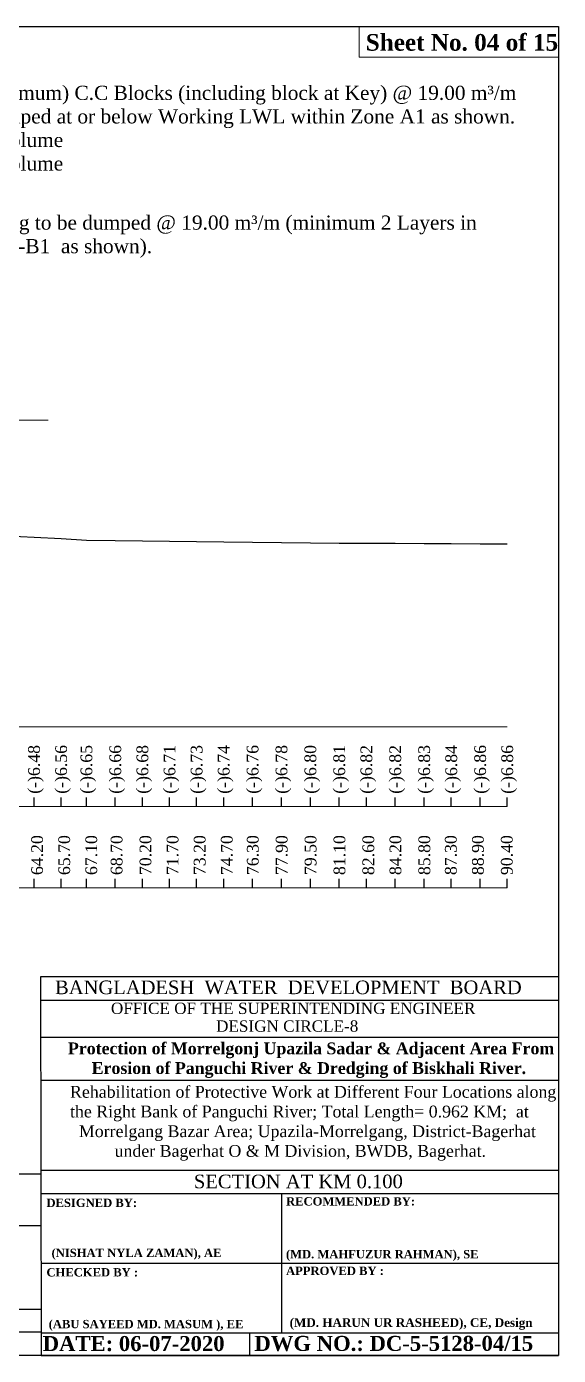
# Model space of a CAD drawing. Header units: metres. Extents: x -2434 to 11656, y -15288 to 8109.
# Drawn here: x 2615 to 2644.4, y -11693 to -11619.4 of the extents above; entities that cross this region are included whole.
import ezdxf
from ezdxf.enums import TextEntityAlignment as Align

# ---------------------------------------------------------------- set-up
doc = ezdxf.new("R2010")
doc.units = ezdxf.units.M
doc.layers.add('LINE', color=7, linetype='Continuous')
doc.styles.add('Kazi_T_H', font='timesbd.ttf')
doc.styles.get("Standard").update_dxf_attribs({"font": 'times.ttf'})

msp = doc.modelspace()

# ---------------------------------------------------------------- linework, layer by layer
at = {"color": 0, "lineweight": 18, "ltscale": 0.18}
for p, q in [((2542.493162, -11658.171464), (2641.589907, -11658.171464)), ((2542.493162, -11662.598086), (2641.589907, -11662.575417)), ((2542.493012, -11667.076714), (2641.589907, -11667.076714))]:
    msp.add_line(p, q, dxfattribs=at)
at = {"color": 0, "lineweight": -2}
for p, q in [((2615.389907, -11662.577291), (2615.389907, -11662.077291)), ((2615.389907, -11662.577291), (2615.389907, -11662.077291)), ((2616.889907, -11662.577291), (2616.889907, -11662.077291)), ((2616.889907, -11662.577291), (2616.889907, -11662.077291)), ((2618.289907, -11662.577291), (2618.289907, -11662.077291)), ((2618.289907, -11662.577291), (2618.289907, -11662.077291)), ((2619.889907, -11662.577291), (2619.889907, -11662.077291)), ((2619.889907, -11662.577291), (2619.889907, -11662.077291)), ((2621.389907, -11662.577291), (2621.389907, -11662.077291)), ((2621.389907, -11662.577291), (2621.389907, -11662.077291)), ((2622.889907, -11662.577291), (2622.889907, -11662.077291)), ((2622.889907, -11662.577291), (2622.889907, -11662.077291)), ((2624.389907, -11662.577291), (2624.389907, -11662.077291)), ((2624.389907, -11662.577291), (2624.389907, -11662.077291)), ((2625.889907, -11662.577291), (2625.889907, -11662.077291)), ((2625.889907, -11662.577291), (2625.889907, -11662.077291)), ((2627.489907, -11662.577291), (2627.489907, -11662.077291)), ((2627.489907, -11662.577291), (2627.489907, -11662.077291)), ((2629.089907, -11662.577291), (2629.089907, -11662.077291)), ((2629.089907, -11662.577291), (2629.089907, -11662.077291)), ((2630.689907, -11662.577291), (2630.689907, -11662.077291)), ((2630.689907, -11662.577291), (2630.689907, -11662.077291)), ((2632.289907, -11662.577291), (2632.289907, -11662.077291)), ((2632.289907, -11662.577291), (2632.289907, -11662.077291)), ((2633.789907, -11662.577291), (2633.789907, -11662.077291)), ((2633.789907, -11662.577291), (2633.789907, -11662.077291)), ((2635.389907, -11662.577291), (2635.389907, -11662.077291)), ((2635.389907, -11662.577291), (2635.389907, -11662.077291)), ((2636.989907, -11662.577291), (2636.989907, -11662.077291)), ((2636.989907, -11662.577291), (2636.989907, -11662.077291)), ((2638.489907, -11662.577291), (2638.489907, -11662.077291)), ((2638.489907, -11662.577291), (2638.489907, -11662.077291)), ((2640.089907, -11662.577291), (2640.089907, -11662.077291)), ((2640.089907, -11662.577291), (2640.089907, -11662.077291)), ((2641.589907, -11662.577291), (2641.589907, -11662.077291)), ((2641.589907, -11662.577291), (2641.589907, -11662.077291)), ((2615.389907, -11667.076714), (2615.389907, -11666.576714)), ((2616.889907, -11667.076714), (2616.889907, -11666.576714)), ((2618.289907, -11667.076714), (2618.289907, -11666.576714)), ((2619.889907, -11667.076714), (2619.889907, -11666.576714)), ((2621.389907, -11667.076714), (2621.389907, -11666.576714)), ((2622.889907, -11667.076714), (2622.889907, -11666.576714)), ((2624.389907, -11667.076714), (2624.389907, -11666.576714)), ((2625.889907, -11667.076714), (2625.889907, -11666.576714)), ((2627.489907, -11667.076714), (2627.489907, -11666.576714)), ((2629.089907, -11667.076714), (2629.089907, -11666.576714)), ((2630.689907, -11667.076714), (2630.689907, -11666.576714)), ((2632.289907, -11667.076714), (2632.289907, -11666.576714)), ((2633.789907, -11667.076714), (2633.789907, -11666.576714)), ((2635.389907, -11667.076714), (2635.389907, -11666.576714)), ((2636.989907, -11667.076714), (2636.989907, -11666.576714)), ((2638.489907, -11667.076714), (2638.489907, -11666.576714)), ((2640.089907, -11667.076714), (2640.089907, -11666.576714)), ((2641.589907, -11667.076714), (2641.589907, -11666.576714))]:
    msp.add_line(p, q, dxfattribs=at)
at = {"color": 0, "linetype": 'Continuous', "lineweight": -3, "ltscale": 0.5}
msp.add_line((2615.776525, -11692.957383), (2644.424759, -11692.957383), dxfattribs=at)
at = {"color": 6, "linetype": 'Continuous', "lineweight": -3, "ltscale": 0.5}
msp.add_lwpolyline([(2613.890057, -11647.605655), (2615.390057, -11647.675655), (2616.890057, -11647.755655), (2618.290057, -11647.845655), (2619.890057, -11647.855655), (2621.390057, -11647.875655), (2622.890057, -11647.905655), (2624.390057, -11647.925655), (2625.890057, -11647.935655), (2627.490057, -11647.955655), (2629.090057, -11647.975655), (2630.690057, -11647.995655), (2632.290057, -11648.005655), (2633.790057, -11648.015655), (2635.390057, -11648.015655), (2636.990057, -11648.025655), (2638.490057, -11648.035655), (2640.090057, -11648.055655), (2641.589907, -11648.055655)], dxfattribs=at)
at = {"layer": 'LINE', "color": 0, "linetype": 'ByBlock', "lineweight": -3, "ltscale": 0.5}
for p, q in [((2537.639444, -11619.424204), (2644.424759, -11619.424204)), ((2644.424759, -11619.424204), (2644.424759, -11692.957383)), ((2615.742575, -11672.003855), (2615.776525, -11692.957383)), ((2644.388186, -11672.003855), (2615.742575, -11672.003855)), ((2644.388186, -11673.31333), (2615.744697, -11673.31333)), ((2644.388186, -11675.369618), (2615.748029, -11675.369618)), ((2644.424759, -11677.745757), (2615.776525, -11677.745757)), ((2615.776525, -11682.924485), (2593.818535, -11682.924485)), ((2644.424759, -11682.719191), (2615.776525, -11682.719191)), ((2644.424759, -11684.015948), (2615.776525, -11684.015948)), ((2629.112689, -11691.704678), (2629.112689, -11684.015948)), ((2615.776525, -11685.782219), (2593.818535, -11685.782219)), ((2615.776525, -11687.860313), (2644.424759, -11687.860313)), ((2615.776525, -11690.421345), (2593.818535, -11690.421345)), ((2615.776525, -11691.663896), (2593.818535, -11691.663896)), ((2615.776525, -11691.704678), (2644.424759, -11691.704678)), ((2627.335246, -11692.957383), (2627.335246, -11691.704678)), ((2644.424759, -11692.957383), (2537.639444, -11692.957383))]:
    msp.add_line(p, q, dxfattribs=at)
at = {"layer": 'LINE', "color": 7, "lineweight": 13, "ltscale": 0.5}
msp.add_line((2616.177087, -11641.195616), (2603.232419, -11641.195616), dxfattribs=at)
msp.add_lwpolyline([(2644.424759, -11619.424204), (2633.395976, -11619.424204), (2633.395976, -11621.121354), (2644.424759, -11621.121354)], close=True, dxfattribs=at)

# ---------------------------------------------------------------- texts
at = {"color": 0, "lineweight": -2}
for s, p in [('(-)6.48', (2615.714907, -11661.877291)), ('(-)6.56', (2617.214907, -11661.877291)), ('(-)6.65', (2618.614907, -11661.877291)), ('(-)6.66', (2620.214907, -11661.877291)), ('(-)6.68', (2621.714907, -11661.877291)), ('(-)6.71', (2623.214907, -11661.877291)), ('(-)6.73', (2624.714907, -11661.877291)), ('(-)6.74', (2626.214907, -11661.877291)), ('(-)6.76', (2627.814907, -11661.877291)), ('(-)6.78', (2629.414907, -11661.877291)), ('(-)6.80', (2631.014907, -11661.877291)), ('(-)6.81', (2632.614907, -11661.877291)), ('(-)6.82', (2634.114907, -11661.877291)), ('(-)6.82', (2635.714907, -11661.877291)), ('(-)6.83', (2637.314907, -11661.877291)), ('(-)6.84', (2638.814907, -11661.877291)), ('(-)6.86', (2640.414907, -11661.877291)), ('(-)6.86', (2641.914907, -11661.877291)), ('64.20', (2615.885716, -11666.376714)), ('65.70', (2617.385716, -11666.376714)), ('67.10', (2618.885716, -11666.376714)), ('68.70', (2620.285716, -11666.376714)), ('70.20', (2621.885716, -11666.376714)), ('71.70', (2623.385716, -11666.376714)), ('73.20', (2624.885716, -11666.376714)), ('74.70', (2626.385716, -11666.376714)), ('76.30', (2627.824963, -11666.376714)), ('77.90', (2629.424963, -11666.376714)), ('79.50', (2631.024963, -11666.376714)), ('81.10', (2632.624963, -11666.376714)), ('82.60', (2634.224963, -11666.376714)), ('84.20', (2635.724963, -11666.376714)), ('85.80', (2637.324963, -11666.376714)), ('87.30', (2638.78986, -11666.376714)), ('88.90', (2640.28986, -11666.376714)), ('90.40', (2641.88986, -11666.376714))]:
    msp.add_text(s, height=0.65, rotation=90, dxfattribs=at).set_placement(p)
at = {"layer": 'LINE', "color": 0, "linetype": 'ByBlock', "lineweight": -3, "ltscale": 0.5}
for s, height, p in [('BANGLADESH  WATER  DEVELOPMENT  BOARD', 0.75288221, (2629.472805, -11672.966327)), ('OFFICE OF THE SUPERINTENDING ENGINEER', 0.62795232, (2629.73749, -11674.064439)), ('DESIGN CIRCLE-8', 0.62795232, (2629.406914, -11675.046584)), ('SECTION AT KM 0.100', 0.75354278, (2630.0248, -11683.707301))]:
    msp.add_text(s, height=height, dxfattribs=at).set_placement(p, align=Align.CENTER)
at = {"layer": 'LINE', "color": 0, "linetype": 'ByBlock', "lineweight": -3, "ltscale": 0.5, "style": 'Kazi_T_H'}
for s, height, p in [('DESIGNED BY:', 0.46132381, (2616.078921, -11684.744224)), ('RECOMMENDED BY:', 0.46132381, (2629.343351, -11684.661802)), ('(NISHAT NYLA ZAMAN), AE', 0.46132381, (2616.360826, -11687.512521)), ('(MD. MAHFUZUR RAHMAN), SE ', 0.46132381, (2629.339216, -11687.585708)), ('APPROVED BY :', 0.46132381, (2629.343351, -11688.506167)), ('CHECKED BY :', 0.46132381, (2616.078921, -11688.58859)), ('(ABU SAYEED MD. MASUM ), EE', 0.46132381, (2616.200718, -11691.453171)), ('DATE: 06-07-2020', 0.83038286, (2615.871815, -11692.715428)), ('DWG NO.: DC-5-5128-04/15', 0.83038286, (2627.592138, -11692.707047))]:
    msp.add_text(s, height=height, dxfattribs=at).set_placement(p)
at = {"layer": 'LINE', "color": 7, "lineweight": 13, "ltscale": 0.5, "attachment_point": 1}
for s, insert, char_height, width in [('{\\fTimes New Roman|b1|i0|c0|p18;Sheet No. 04 of 15}', (2633.755046, -11619.836334), 0.92339122, 11.41515482), ('Additional Assorted 2 Layers (minimum) C.C Blocks (including block at Key) @ 19.00 {\\C0;m³/m} (excluding void) to be Placed / dumped at or below Working LWL within Zone A1 as shown. \\P450 x 450 x 450 ---------60 % by volume\\P350 x 350 x 350 ---------40 % by volume', (2597.72387, -11622.699645), 0.781767752, 46.31614072)]:
    msp.add_mtext(s, dxfattribs=dict(at, insert=insert, char_height=char_height, width=width))
at = {"layer": 'LINE', "color": 0, "linetype": 'ByBlock', "lineweight": -3, "ltscale": 0.5}
for s, insert, char_height, width, attachment_point in [('Additional 200 Kg Sand Filled Geo-bag to be dumped @ 19.00 m³/m ({\\C7;minimum} 2 Layers in zone-A1 & {\\C7;minimum} 6 Layers in zone-B1  as shown).', (2596.219723, -11629.879805), 0.781767752, 44.3343089, 1), ('{\\fTimes New Roman|b1|i0|c0|p18; Protection of Morrelgonj Upazila Sadar & Adjacent Area From \\PErosion of Panguchi River & Dredging of Biskhali River.}', (2630.60661, -11675.63992), 0.6536664, 42.24540493, 2), ('        Rehabilitation of Protective Work at Different Four Locations along    \\P        the Right Bank of Panguchi River; Total Length= 0.962 KM;  at   \\P          Morrelgang Bazar Area; Upazila-Morrelgang, District-Bagerhat    \\P                  under Bagerhat O & M Division, BWDB, Bagerhat.', (2615.407673, -11678.044596), 0.6536664, 28.5653252, 1)]:
    msp.add_mtext(s, dxfattribs=dict(at, insert=insert, char_height=char_height, width=width, attachment_point=attachment_point))
at = {"layer": 'LINE', "color": 0, "linetype": 'ByBlock', "lineweight": -3, "ltscale": 0.5, "insert": (2636.265512, -11690.900899), "char_height": 0.4799087, "width": 14.30564605, "attachment_point": 2, "style": 'Kazi_T_H'}
msp.add_mtext('(MD. HARUN UR RASHEED), CE, Design', dxfattribs=at)

doc.saveas('drawing.dxf')
